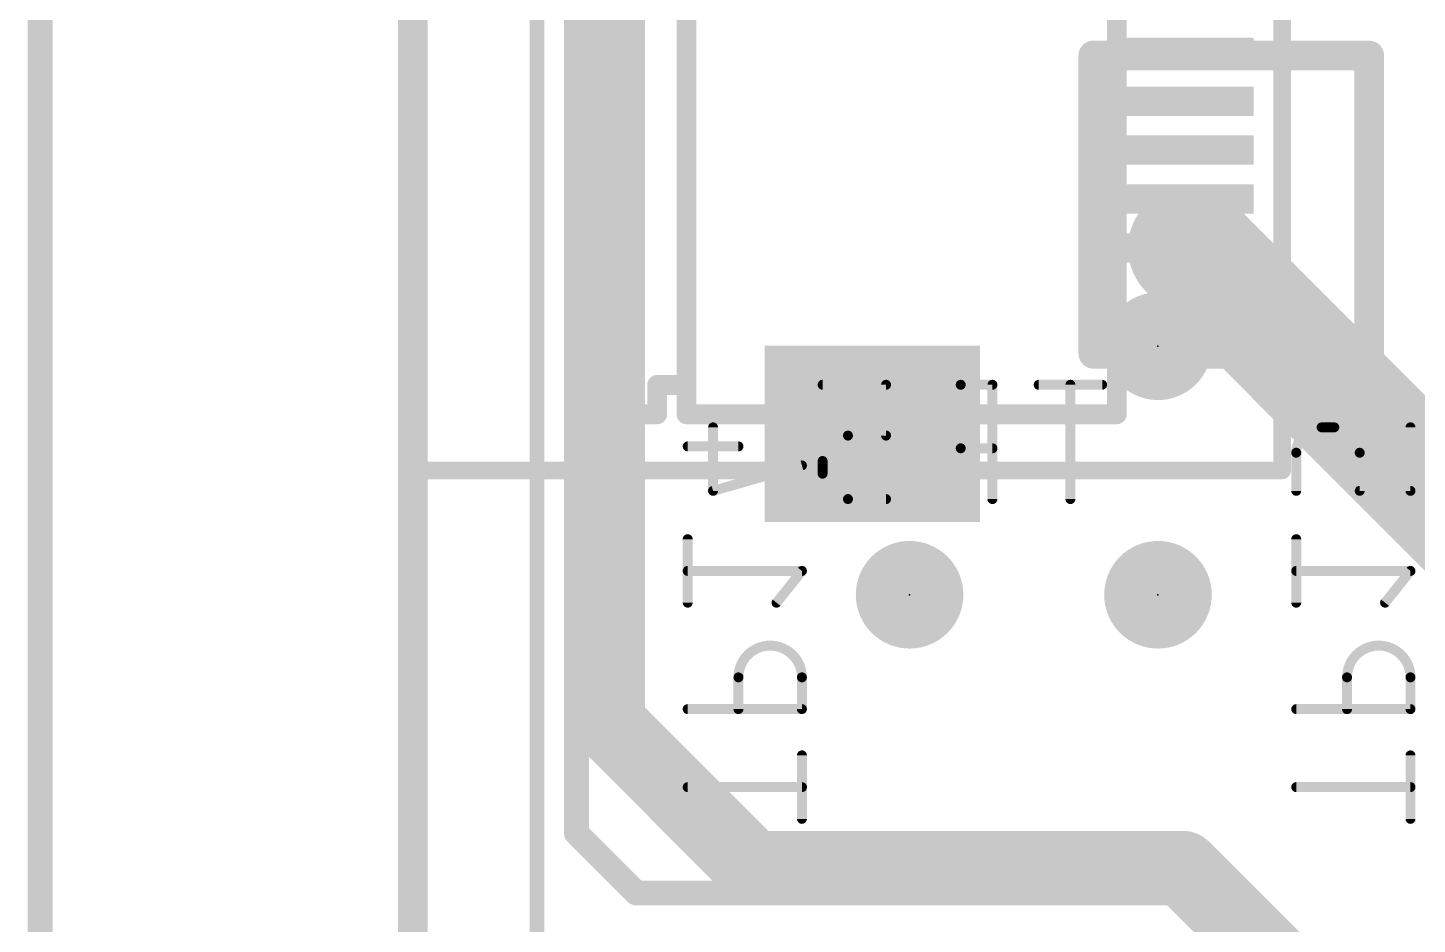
# Model space of a CAD drawing. Extents: x -5 to 103, y -6 to 58.
# Drawn here: x -5.21 to 9, y 8.06 to 17.23 of the extents above; entities that cross this region are included whole.
import ezdxf

# ---------------------------------------------------------------- set-up
doc = ezdxf.new("R2010")
doc.units = 0
for name, color, linetype in [('1', 12, 'CONTINUOUS'), ('16', 132, 'CONTINUOUS'), ('18', 110, 'CONTINUOUS'), ('20', 31, 'CONTINUOUS'), ('21', 40, 'CONTINUOUS'), ('24', 53, 'CONTINUOUS'), ('26', 3, 'CONTINUOUS'), ('51', 254, 'CONTINUOUS')]:
    doc.layers.add(name, color=color, linetype=linetype)

# ---------------------------------------------------------------- blocks, each defined once
blk = doc.blocks.new('PIE')
at = {"const_width": 0.5}
blk.add_lwpolyline([(0, -0.25, 1), (0, 0.25, 1), (0, -0.25)], format="xyb", dxfattribs=at)
blk = doc.blocks.new('RECT')
blk.add_solid([(-0.5, -0.5), (0.5, -0.5), (-0.5, 0.5), (0.5, 0.5)])
blk = doc.blocks.new('ROUNDV')
at = {"const_width": 0.5}
blk.add_lwpolyline([(0, -0.25, 1), (0, 0.25, 1), (0, -0.25)], format="xyb", dxfattribs=at)

msp = doc.modelspace()

# ---------------------------------------------------------------- linework, layer by layer
at = {"layer": '1'}
for points, const_width in [([(-5.08, 54.61), (-5.08, -6.35)], 0.254), ([(-1.27, 12.7), (-1.27, 36.83)], 0.1778), ([(7.62, 34.29), (7.62, 12.7)], 0.1778), ([(0.4032, 24.13), (0.4032, 8.9948)], 0.254), ([(5.6896, 16.9418), (8.509, 16.9418)], 0.3048), ([(5.6896, 13.8938), (5.6896, 16.9418)], 0.3048), ([(8.509, 16.9418), (8.509, 13.8938)], 0.3048), ([(6.679, 14.975), (7.652, 14.002)], 1.27), ([(7.652, 14.002), (12.319, 9.335)], 1.27), ([(8.509, 13.8938), (5.6896, 13.8938)], 0.3048), ([(7.62, 12.7), (-1.27, 12.7)], 0.1778), ([(0.4032, 8.9948), (1.016, 8.382)], 0.254), ([(1.016, 8.382), (7.112, 8.382)], 0.254), ([(7.112, 8.382), (8.763, 6.731)], 0.254)]:
    msp.add_lwpolyline(points, dxfattribs=dict(at, const_width=const_width))
for points, const_width in [([(5.6896, 17.018, 1), (5.6896, 16.8656)], 0.1524), ([(5.7658, 16.9418, 1), (5.6134, 16.9418)], 0.1524), ([(8.5852, 16.9418, 1), (8.4328, 16.9418)], 0.1524), ([(8.509, 16.8656, 1), (8.509, 17.018)], 0.1524), ([(6.9035, 15.1995, 1), (6.4545, 14.7505)], 0.635), ([(7.8765, 14.2265, 1), (7.4275, 13.7775)], 0.635), ([(7.4275, 13.7775, 1), (7.8765, 14.2265)], 0.635), ([(5.6896, 13.97, 1), (5.6896, 13.8176)], 0.1524), ([(5.6134, 13.8938, 1), (5.7658, 13.8938)], 0.1524), ([(8.4328, 13.8938, 1), (8.5852, 13.8938)], 0.1524), ([(8.509, 13.8176, 1), (8.509, 13.97)], 0.1524), ([(-1.27, 12.7445, 1), (-1.27, 12.6556)], 0.0889), ([(7.62, 12.6556, 1), (7.62, 12.7445)], 0.0889), ([(-1.3145, 12.7, 1), (-1.2255, 12.7)], 0.0889), ([(7.5755, 12.7, 1), (7.6645, 12.7)], 0.0889), ([(0.4481, 9.0397, 1), (0.3583, 8.9499)], 0.127), ([(0.3397, 8.9948, 1), (0.4667, 8.9948)], 0.127), ([(1.016, 8.4455, 1), (1.016, 8.3185)], 0.127), ([(0.9711, 8.3371, 1), (1.0609, 8.4269)], 0.127), ([(7.1569, 8.4269, 1), (7.0671, 8.3371)], 0.127), ([(7.112, 8.3185, 1), (7.112, 8.4455)], 0.127)]:
    msp.add_lwpolyline(points, format="xyb", dxfattribs=dict(at, const_width=const_width))
at = {"layer": '16'}
for points, const_width in [([(-1.27, 46.99), (-1.27, -1.27)], 0.3048), ([(0.7223, 10.1203), (0.7223, 18.1213)], 0.762), ([(6.35, 13.97), (6.382, 14.002)], 0.3048), ([(6.382, 14.002), (7.652, 14.002)], 0.3048), ([(2.2066, 8.636), (0.7223, 10.1203)], 0.762), ([(6.604, 8.636), (2.2066, 8.636)], 0.762), ([(9.652, 5.588), (6.604, 8.636)], 0.762)]:
    msp.add_lwpolyline(points, dxfattribs=dict(at, const_width=const_width))
for points, const_width in [([(6.2961, 14.0239, 1), (6.4039, 13.9161)], 0.1524), ([(6.382, 14.0782, 1), (6.382, 13.9258)], 0.1524), ([(6.4359, 13.9481, 1), (6.3281, 14.0559)], 0.1524), ([(7.652, 13.9258, 1), (7.652, 14.0782)], 0.1524), ([(0.857, 10.255, 1), (0.5876, 9.9856)], 0.381), ([(0.5318, 10.1203, 1), (0.9128, 10.1203)], 0.381), ([(2.2066, 8.8265, 1), (2.2066, 8.4455)], 0.381), ([(2.0719, 8.5013, 1), (2.3413, 8.7707)], 0.381), ([(6.7387, 8.7707, 1), (6.4693, 8.5013)], 0.381), ([(6.604, 8.4455, 1), (6.604, 8.8265)], 0.381)]:
    msp.add_lwpolyline(points, format="xyb", dxfattribs=dict(at, const_width=const_width))
at = {"layer": '20', "const_width": 0.1524}
msp.add_lwpolyline([(0, 5), (0, 40)], dxfattribs=at)
at = {"layer": '21', "const_width": 0.2032}
for points in [[(0.529, 13.275), (0.529, 31.175)], [(1.529, 13.575), (1.529, 30.875)], [(5.929, 13.275), (5.929, 14.475)], [(1.229, 13.275), (1.229, 13.575)], [(1.229, 13.575), (1.529, 13.575)], [(1.529, 13.575), (1.529, 13.275)], [(0.529, 13.275), (1.229, 13.275)], [(1.529, 13.275), (1.929, 13.275)], [(4.929, 13.275), (5.929, 13.275)]]:
    msp.add_lwpolyline(points, dxfattribs=at)
at = {"layer": '21', "const_width": 0.1016}
for points in [[(5.9798, 14.475, 1), (5.8782, 14.475)], [(1.2798, 13.575, 1), (1.1782, 13.575)], [(1.229, 13.6258, 1), (1.229, 13.5242)], [(1.5798, 13.575, 1), (1.4782, 13.575)], [(1.529, 13.5242, 1), (1.529, 13.6258)], [(1.4782, 13.575, 1), (1.5798, 13.575)], [(0.529, 13.3258, 1), (0.529, 13.2242)], [(1.229, 13.2242, 1), (1.229, 13.3258)], [(1.529, 13.3258, 1), (1.529, 13.2242)], [(1.929, 13.2242, 1), (1.929, 13.3258)], [(4.929, 13.3258, 1), (4.929, 13.2242)], [(5.929, 13.2242, 1), (5.929, 13.3258)], [(0.4782, 13.275, 1), (0.5798, 13.275)], [(1.1782, 13.275, 1), (1.2798, 13.275)], [(1.4782, 13.275, 1), (1.5798, 13.275)], [(5.8782, 13.275, 1), (5.9798, 13.275)]]:
    msp.add_lwpolyline(points, format="xyb", dxfattribs=at)
at = {"layer": '24'}
for p in [(6.35, 13.97), (3.81, 11.43), (6.35, 11.43)]:
    msp.add_point(p, dxfattribs=at)
at = {"layer": '26', "const_width": 0.1016}
for points in [[(3.5695, 13.5763), (2.9204, 13.5763)], [(3.5695, 13.057), (3.5695, 13.5763)], [(4.6575, 13.5763), (4.3329, 13.5763)], [(4.6575, 12.4079), (4.6575, 13.5763)], [(5.7793, 13.5763), (5.1302, 13.5763)], [(5.4547, 12.4079), (5.4547, 13.5763)], [(1.8004, 12.4921), (1.8004, 13.1412)], [(3.18, 13.057), (3.5695, 13.057)], [(8.0234, 13.1412), (8.1533, 13.1412)], [(8.9322, 12.4921), (8.9322, 13.1412)], [(2.0601, 12.9465), (1.5408, 12.9465)], [(4.3329, 12.9272), (4.6575, 12.9272)], [(7.7638, 12.4921), (7.7638, 12.8816)], [(8.4129, 12.8816), (8.4129, 12.4921)], [(2.7092, 12.7517), (1.8004, 12.4921)], [(2.9204, 12.6675), (2.9204, 12.7974)], [(8.4129, 12.4921), (8.9322, 12.4921)], [(3.5695, 12.4079), (3.18, 12.4079)], [(1.5408, 11.3491), (1.5408, 11.9982)], [(7.7638, 11.3491), (7.7638, 11.9982)], [(2.7092, 11.6736), (1.5408, 11.6736)], [(2.4496, 11.3491), (2.7092, 11.6736)], [(8.9322, 11.6736), (7.7638, 11.6736)], [(8.6726, 11.3491), (8.9322, 11.6736)], [(2.0601, 10.5857), (2.0601, 10.2611)], [(2.7092, 10.2611), (2.7092, 10.5857)], [(8.2831, 10.5857), (8.2831, 10.2611)], [(8.9322, 10.2611), (8.9322, 10.5857)], [(1.5408, 10.2611), (2.7092, 10.2611)], [(7.7638, 10.2611), (8.9322, 10.2611)], [(2.7092, 9.1393), (2.7092, 9.7884)], [(8.9322, 9.1393), (8.9322, 9.7884)], [(1.5408, 9.4639), (2.7092, 9.4639)], [(7.7638, 9.4639), (8.9322, 9.4639)]]:
    msp.add_lwpolyline(points, dxfattribs=at)
at = {"layer": '26'}
for points, const_width in [([(2.9204, 13.6017, 1), (2.9204, 13.5509)], 0.0508), ([(3.5949, 13.5763, 1), (3.5441, 13.5763)], 0.0508), ([(3.5695, 13.5509, 1), (3.5695, 13.6017)], 0.0508), ([(4.3329, 13.5763, 1), (4.3329, 12.9272)], 0.1016), ([(4.3329, 13.6017, 1), (4.3329, 13.5509)], 0.0508), ([(4.3329, 13.5509, 1), (4.3329, 13.6017)], 0.0508), ([(4.6829, 13.5763, 1), (4.6321, 13.5763)], 0.0508), ([(4.6575, 13.5509, 1), (4.6575, 13.6017)], 0.0508), ([(5.1302, 13.6017, 1), (5.1302, 13.5509)], 0.0508), ([(5.4801, 13.5763, 1), (5.4293, 13.5763)], 0.0508), ([(5.7793, 13.5509, 1), (5.7793, 13.6017)], 0.0508), ([(1.8258, 13.1412, 1), (1.775, 13.1412)], 0.0508), ([(3.18, 13.057, 0.4142), (2.9204, 12.7974)], 0.1016), ([(3.18, 13.0824, 1), (3.18, 13.0316)], 0.0508), ([(3.18, 13.0316, 1), (3.18, 13.0824)], 0.0508), ([(3.5441, 13.057, 1), (3.5949, 13.057)], 0.0508), ([(3.5695, 13.0316, 1), (3.5695, 13.0824)], 0.0508), ([(8.0234, 13.1412, 0.4142), (7.7638, 12.8816)], 0.1016), ([(8.0234, 13.1666, 1), (8.0234, 13.1158)], 0.0508), ([(8.0234, 13.1158, 1), (8.0234, 13.1666)], 0.0508), ([(8.4129, 12.8816, 0.4142), (8.1533, 13.1412)], 0.1016), ([(8.1533, 13.1666, 1), (8.1533, 13.1158)], 0.0508), ([(8.1533, 13.1158, 1), (8.1533, 13.1666)], 0.0508), ([(8.9576, 13.1412, 1), (8.9068, 13.1412)], 0.0508), ([(1.5408, 12.9719, 1), (1.5408, 12.9211)], 0.0508), ([(2.0601, 12.9211, 1), (2.0601, 12.9719)], 0.0508), ([(4.3329, 12.9526, 1), (4.3329, 12.9018)], 0.0508), ([(4.3329, 12.9018, 1), (4.3329, 12.9526)], 0.0508), ([(4.6575, 12.9018, 1), (4.6575, 12.9526)], 0.0508), ([(7.7892, 12.8816, 1), (7.7384, 12.8816)], 0.0508), ([(8.4383, 12.8816, 1), (8.3875, 12.8816)], 0.0508), ([(2.7162, 12.7273, 1), (2.7022, 12.7762)], 0.0508), ([(2.9458, 12.7974, 1), (2.895, 12.7974)], 0.0508), ([(2.895, 12.7974, 1), (2.9458, 12.7974)], 0.0508), ([(7.7384, 12.8816, 1), (7.7892, 12.8816)], 0.0508), ([(8.3875, 12.8816, 1), (8.4383, 12.8816)], 0.0508), ([(2.9204, 12.6675, 0.4142), (3.18, 12.4079)], 0.1016), ([(2.9458, 12.6675, 1), (2.895, 12.6675)], 0.0508), ([(2.895, 12.6675, 1), (2.9458, 12.6675)], 0.0508), ([(1.775, 12.4921, 1), (1.8258, 12.4921)], 0.0508), ([(1.7935, 12.5165, 1), (1.8074, 12.4677)], 0.0508), ([(7.7384, 12.4921, 1), (7.7892, 12.4921)], 0.0508), ([(8.4129, 12.5175, 1), (8.4129, 12.4667)], 0.0508), ([(8.3875, 12.4921, 1), (8.4383, 12.4921)], 0.0508), ([(8.9068, 12.4921, 1), (8.9576, 12.4921)], 0.0508), ([(8.9322, 12.4667, 1), (8.9322, 12.5175)], 0.0508), ([(3.18, 12.4333, 1), (3.18, 12.3825)], 0.0508), ([(3.18, 12.3825, 1), (3.18, 12.4333)], 0.0508), ([(3.5695, 12.3825, 1), (3.5695, 12.4333)], 0.0508), ([(4.6321, 12.4079, 1), (4.6829, 12.4079)], 0.0508), ([(5.4293, 12.4079, 1), (5.4801, 12.4079)], 0.0508), ([(1.5662, 11.9982, 1), (1.5154, 11.9982)], 0.0508), ([(7.7892, 11.9982, 1), (7.7384, 11.9982)], 0.0508), ([(1.5408, 11.699, 1), (1.5408, 11.6482)], 0.0508), ([(2.729, 11.6578, 1), (2.6894, 11.6895)], 0.0508), ([(2.7092, 11.6482, 1), (2.7092, 11.699)], 0.0508), ([(7.7638, 11.699, 1), (7.7638, 11.6482)], 0.0508), ([(8.952, 11.6578, 1), (8.9124, 11.6895)], 0.0508), ([(8.9322, 11.6482, 1), (8.9322, 11.699)], 0.0508), ([(1.5154, 11.3491, 1), (1.5662, 11.3491)], 0.0508), ([(2.4297, 11.365, 1), (2.4694, 11.3332)], 0.0508), ([(7.7384, 11.3491, 1), (7.7892, 11.3491)], 0.0508), ([(8.6527, 11.365, 1), (8.6924, 11.3332)], 0.0508), ([(2.7092, 10.5857, 1), (2.0601, 10.5857)], 0.1016), ([(8.9322, 10.5857, 1), (8.2831, 10.5857)], 0.1016), ([(2.0855, 10.5857, 1), (2.0347, 10.5857)], 0.0508), ([(2.0347, 10.5857, 1), (2.0855, 10.5857)], 0.0508), ([(2.7346, 10.5857, 1), (2.6838, 10.5857)], 0.0508), ([(2.6838, 10.5857, 1), (2.7346, 10.5857)], 0.0508), ([(8.3085, 10.5857, 1), (8.2577, 10.5857)], 0.0508), ([(8.2577, 10.5857, 1), (8.3085, 10.5857)], 0.0508), ([(8.9576, 10.5857, 1), (8.9068, 10.5857)], 0.0508), ([(8.9068, 10.5857, 1), (8.9576, 10.5857)], 0.0508), ([(1.5408, 10.2865, 1), (1.5408, 10.2357)], 0.0508), ([(2.0347, 10.2611, 1), (2.0855, 10.2611)], 0.0508), ([(2.6838, 10.2611, 1), (2.7346, 10.2611)], 0.0508), ([(2.7092, 10.2357, 1), (2.7092, 10.2865)], 0.0508), ([(7.7638, 10.2865, 1), (7.7638, 10.2357)], 0.0508), ([(8.2577, 10.2611, 1), (8.3085, 10.2611)], 0.0508), ([(8.9068, 10.2611, 1), (8.9576, 10.2611)], 0.0508), ([(8.9322, 10.2357, 1), (8.9322, 10.2865)], 0.0508), ([(2.7346, 9.7884, 1), (2.6838, 9.7884)], 0.0508), ([(8.9576, 9.7884, 1), (8.9068, 9.7884)], 0.0508), ([(1.5408, 9.4893, 1), (1.5408, 9.4385)], 0.0508), ([(2.7092, 9.4385, 1), (2.7092, 9.4893)], 0.0508), ([(7.7638, 9.4893, 1), (7.7638, 9.4385)], 0.0508), ([(8.9322, 9.4385, 1), (8.9322, 9.4893)], 0.0508), ([(2.6838, 9.1393, 1), (2.7346, 9.1393)], 0.0508), ([(8.9068, 9.1393, 1), (8.9576, 9.1393)], 0.0508)]:
    msp.add_lwpolyline(points, format="xyb", dxfattribs=dict(at, const_width=const_width))
at = {"layer": '51', "const_width": 0.2032}
for points in [[(5.929, 13.275), (5.929, 31.175)], [(1.529, 13.275), (2.929, 13.275)], [(2.929, 13.275), (2.929, 12.775)], [(3.929, 12.775), (3.929, 13.275)], [(3.929, 13.275), (5.929, 13.275)], [(2.929, 12.775), (3.929, 12.775)]]:
    msp.add_lwpolyline(points, dxfattribs=at)
at = {"layer": '51', "const_width": 0.1016}
for points in [[(1.529, 13.3258, 1), (1.529, 13.2242)], [(2.9798, 13.275, 1), (2.8782, 13.275)], [(2.929, 13.2242, 1), (2.929, 13.3258)], [(3.9798, 13.275, 1), (3.8782, 13.275)], [(3.929, 13.3258, 1), (3.929, 13.2242)], [(5.929, 13.2242, 1), (5.929, 13.3258)], [(5.8782, 13.275, 1), (5.9798, 13.275)], [(2.929, 12.8258, 1), (2.929, 12.7242)], [(2.8782, 12.775, 1), (2.9798, 12.775)], [(3.8782, 12.775, 1), (3.9798, 12.775)], [(3.929, 12.7242, 1), (3.929, 12.8258)]]:
    msp.add_lwpolyline(points, format="xyb", dxfattribs=at)

# ---------------------------------------------------------------- block references
at = {"layer": '1'}
for p, xscale, yscale, rotation in [((6.679, 16.975), 0.3, 1.3, 270), ((6.679, 16.475), 0.3, 1.3, 270), ((6.679, 15.975), 0.3, 1.3, 270), ((6.679, 15.475), 0.3, 1.3, 270), ((6.679, 14.975), 0.3, 1.3, 270), ((3.429, 13.075), 1.8, 2.2, 90)]:
    msp.add_blockref('RECT', p, dxfattribs=dict(at, xscale=xscale, yscale=yscale, rotation=rotation))
at = {"layer": '16', "xscale": 1.1, "yscale": 1.1}
for p in [(6.35, 13.97), (3.81, 11.43), (6.35, 11.43)]:
    msp.add_blockref('PIE', p, dxfattribs=at)
at = {"layer": '18', "xscale": 0.5024, "yscale": 0.5024}
msp.add_blockref('ROUNDV', (7.652, 14.002), dxfattribs=at)
msp.add_blockref('ROUNDV', (7.652, 14.002), dxfattribs=at)
at = {"layer": '51', "xscale": 0.2, "yscale": 0.85, "rotation": 270}
for p in [(6.404, 16.975), (6.404, 16.475), (6.404, 15.975), (6.404, 15.475), (6.404, 14.975)]:
    msp.add_blockref('RECT', p, dxfattribs=at)

doc.saveas('drawing.dxf')
